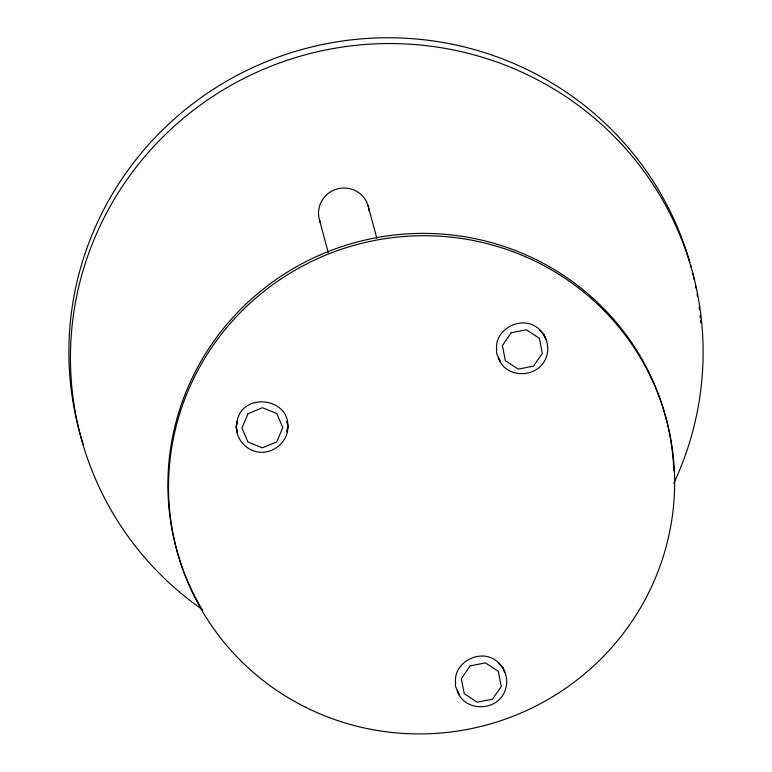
<?xml version="1.0" encoding="UTF-8"?>
<svg xmlns="http://www.w3.org/2000/svg" width="772" height="772" viewBox="0 0 772 772"><rect width="100%" height="100%" fill="white"/><g stroke="black" fill="none" stroke-linecap="round" stroke-linejoin="round"><path stroke-width="1.16" d="M368.08 205.641L376.775 238.114M319.56 220.261L328.254 252.733M692.6 272.815A316.723 311 -15 0 1 693.169 275.15M693.729 277.495A316.723 311 -15 0 1 694.26 279.85M695.514 285.756A316.723 311 -15 0 1 695.977 288.13M697.068 294.064A316.723 311 -15 0 1 697.473 296.448M699.056 307.198A316.723 311 -15 0 1 699.355 309.591M700.021 315.574A316.723 311 -15 0 1 700.252 317.958M700.465 320.351A316.723 311 -15 0 1 700.658 322.735M83.395 445.087A316.723 311 -15 0 1 295.165 51.463A316.723 311 -15 0 1 689.821 262.374M690.467 264.68A316.723 311 -15 0 1 691.104 266.987M201.936 609.291A316.723 311 -15 0 1 118.859 191.784A316.723 311 -15 0 1 537.65 79.902A316.723 311 -15 0 1 673.821 483.233M320.708 223.311A25.341 24.878 -15 0 1 337.682 188.841A25.341 24.878 -15 0 1 369.064 210.978M182.925 569.215A253.37 248.806 -15 0 1 372.673 238.403A253.37 248.806 -15 0 1 673.85 470.901M202.65 610.459A253.37 248.806 -15 0 1 183.765 571.473M455.548 682.467L455.538 686.54L459.465 695.302L457.256 690.718C463.229 710.105 491.793 712.016 502.466 695.707C510.263 684.33 506.847 668.012 495.605 660.292C479.499 648.634 453.531 662.444 455.548 682.467M496.608 349.378L496.599 353.451L500.526 362.203L498.316 357.619C504.299 377.006 532.854 378.927 543.527 362.608C551.324 351.231 547.908 334.913 536.665 327.203C520.56 315.545 494.591 329.354 496.608 349.378M236.898 421.985C233.424 437.27 246.413 452.517 262.007 452.305C277.524 452.276 291.546 436.817 286.981 421.3L287.705 426.327L286.943 431.982C295.329 398.796 242.389 389.542 236.898 421.985M237.265 421.57L236.338 426.607L237.226 432.252L236.164 426.916L237.265 421.57M248.024 413.695L242.003 427.91L247.918 442.057L262.306 447.847L276.733 441.893L282.745 427.678L276.83 413.531L262.451 407.741L248.024 413.695M511.17 332.8L502.408 345.567L505.322 360.62L518.215 369.132L533.529 366.131L542.301 353.354L539.377 338.31L526.485 329.789L511.17 332.8M470.109 665.889L461.347 678.665L464.262 693.71L477.154 702.231L492.468 699.22L501.24 686.453L498.316 671.399L485.424 662.887L470.109 665.889M543.768 334.237L539.879 330.387L543.469 334.073L545.843 339.265L543.768 334.237M502.697 667.326L498.818 663.486L502.408 667.162L504.782 672.364L502.697 667.326M305.48 707.2A253.37 248.806 -15 0 0 674.361 470.833A253.37 248.806 -15 0 0 284.878 276.405A253.37 248.806 -15 0 0 305.48 707.2"/></g></svg>
